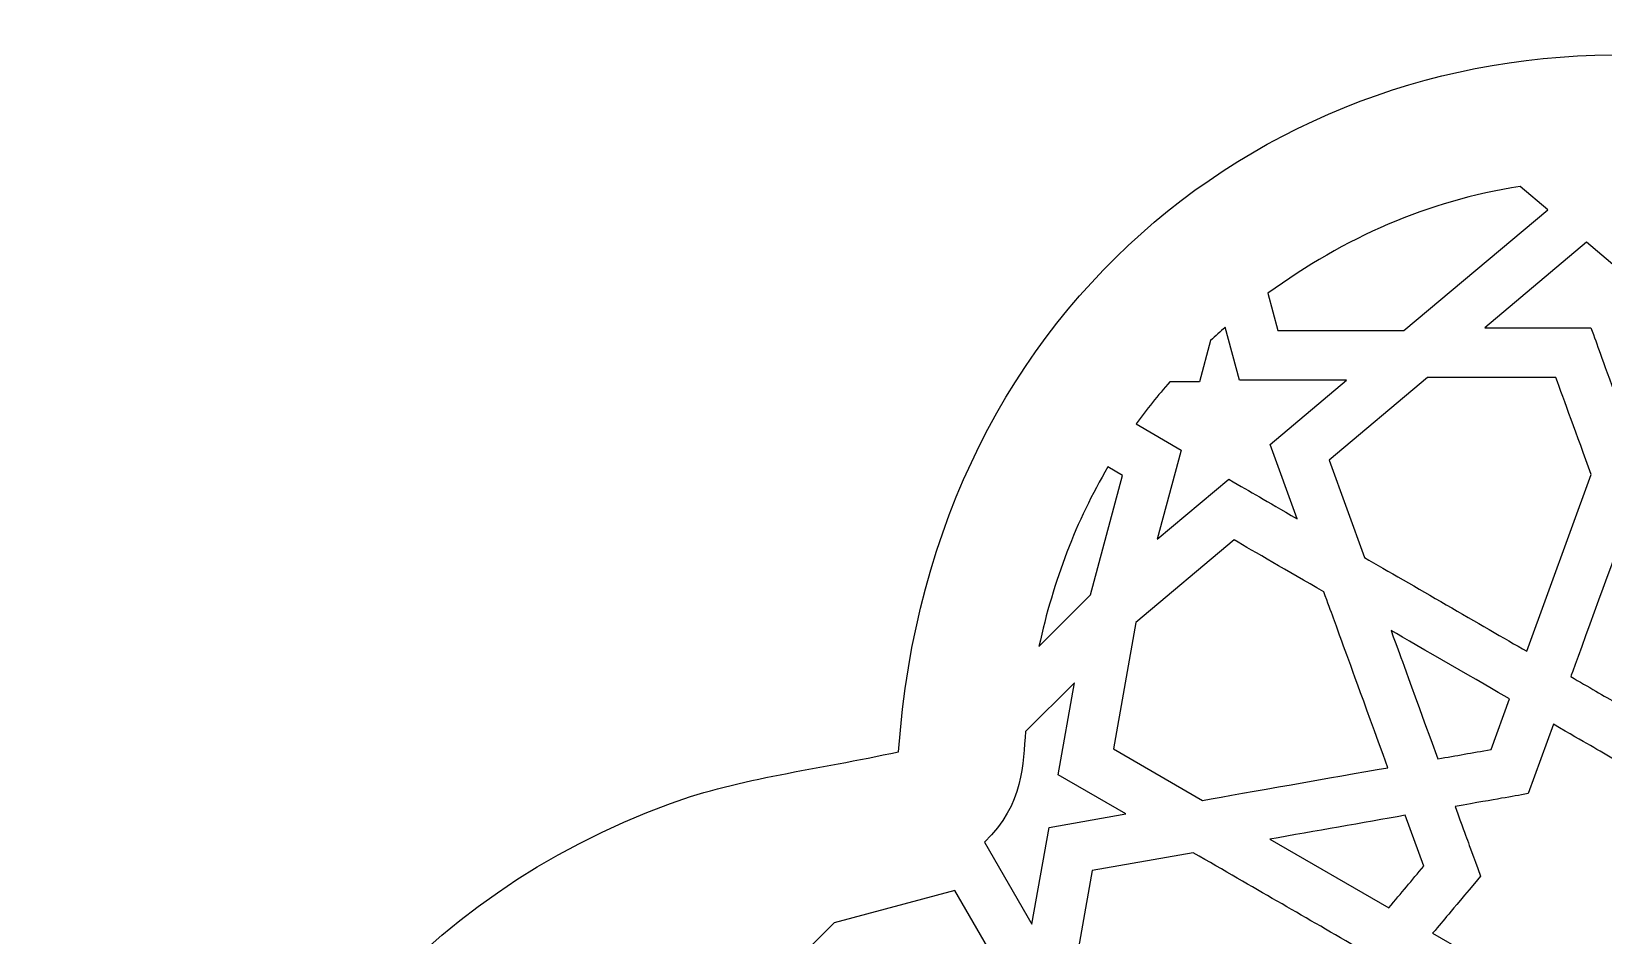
# Model space of a CAD drawing. Header units: millimetres. Extents: x -65 to 65, y -100 to 101.
# Drawn here: x -65.3 to -0.2, y 63.7 to 101.1 of the extents above; entities that cross this region are included whole.
import ezdxf

# ---------------------------------------------------------------- set-up
doc = ezdxf.new("R2010")
doc.units = ezdxf.units.MM
doc.header["$MEASUREMENT"] = 0
doc.layers.add('layer 1', color=7, linetype='Continuous')

msp = doc.modelspace()

# ---------------------------------------------------------------- linework, layer by layer
at = {"layer": 'layer 1', "color": 250}
for points, knots in [([(39.8967, 68.7934), (36.637, 70.0839), (33.0461, 70.5355), (29.5815, 71.3814), (29.5815, 71.3814), (28.5122, 89.2683), (15.016, 99.2279), (2.2687, 100.0944), (2.2687, 100.0944), (-13.0789, 101.1375), (-28.0932, 90.3556), (-29.4087, 71.3282), (-29.4087, 71.3282), (-32.7978, 70.5806), (-35.9516, 70.2455), (-38.8418, 69.1893), (-38.8418, 69.1893), (-59.9696, 61.4687), (-65.2908, 35.4651), (-49.065, 19.8773), (-49.065, 19.8773), (-48.1876, 19.0345), (-47.3957, 17.6022), (-47.3841, 16.4363), (-47.3841, 16.4363), (-47.2725, 5.2645), (-47.2765, -99.8361), (-47.2765, -99.8361), (-47.2765, -99.8361), (-15.7381, -99.8361), (15.7949, -99.8361), (47.5746, -99.8361), (47.5746, -99.8361), (47.5746, 6.0449), (47.3781, 14.1231), (47.3781, 14.1231), (47.3781, 14.1231), (47.3975, 15.9636), (47.8395, 18.4023), (49.0509, 19.5358), (49.0509, 19.5358), (65.2491, 34.6985), (60.5578, 60.6153), (39.8967, 68.7934)], [0, 0, 0, 0, 0.0833333, 0.0833333, 0.0833333, 0.0833333, 0.1666667, 0.1666667, 0.1666667, 0.1666667, 0.25, 0.25, 0.25, 0.25, 0.3333333, 0.3333333, 0.3333333, 0.3333333, 0.4166667, 0.4166667, 0.4166667, 0.4166667, 0.5, 0.5, 0.5, 0.5, 0.5833333, 0.5833333, 0.5833333, 0.5833333, 0.6666667, 0.6666667, 0.6666667, 0.6666667, 0.75, 0.75, 0.75, 0.75, 0.8333333, 0.8333333, 0.8333333, 0.8333333, 1, 1, 1, 1]), ([(-3.6904, 94.7187), (-3.6904, 94.7187), (-2.5467, 93.7588), (-2.5467, 93.7588), (-2.5467, 93.7588), (-2.5467, 93.7588), (-8.4977, 88.7642), (-8.4977, 88.7642), (-8.4977, 88.7642), (-8.4977, 88.7642), (-13.7153, 88.7642), (-13.7153, 88.7642), (-13.7153, 88.7642), (-13.7153, 88.7642), (-14.1266, 90.2988), (-14.1266, 90.2988), (-14.1266, 90.2988), (-10.9446, 92.6179), (-7.535, 94.125), (-3.6904, 94.7187)], [0, 0, 0, 0, 0.1666667, 0.1666667, 0.1666667, 0.1666667, 0.3333333, 0.3333333, 0.3333333, 0.3333333, 0.5, 0.5, 0.5, 0.5, 0.6666667, 0.6666667, 0.6666667, 0.6666667, 1, 1, 1, 1]), ([(0.3309, 91.3434), (0.3309, 91.3434), (1.6016, 92.4102), (1.6016, 92.4102), (1.6016, 92.4102), (1.6016, 92.4102), (5.8145, 88.8757), (5.8145, 88.8757), (5.8145, 88.8757), (5.8145, 88.8757), (1.4605, 88.8743), (1.4605, 88.8743), (1.4605, 88.8743), (1.4605, 88.8743), (0.3493, 85.8189), (0.3493, 85.8189), (0.3493, 85.8189), (-0.3641, 87.7764), (-0.4692, 88.0682), (-0.7613, 88.8743), (-0.7613, 88.8743), (-0.7613, 88.8743), (-5.1509, 88.8757), (-5.1509, 88.8757), (-5.1509, 88.8757), (-5.1509, 88.8757), (-0.9398, 92.4102), (-0.9398, 92.4102), (-0.9398, 92.4102), (-0.9398, 92.4102), (0.3309, 91.3434), (0.3309, 91.3434)], [0, 0, 0, 0, 0.1111111, 0.1111111, 0.1111111, 0.1111111, 0.2222222, 0.2222222, 0.2222222, 0.2222222, 0.3333333, 0.3333333, 0.3333333, 0.3333333, 0.4444444, 0.4444444, 0.4444444, 0.4444444, 0.5555556, 0.5555556, 0.5555556, 0.5555556, 0.6666667, 0.6666667, 0.6666667, 0.6666667, 0.7777778, 0.7777778, 0.7777778, 0.7777778, 1, 1, 1, 1]), ([(-18.179, 86.6391), (-18.179, 86.6391), (-16.9577, 86.6391), (-16.9577, 86.6391), (-16.9577, 86.6391), (-16.9577, 86.6391), (-16.4987, 88.3529), (-16.4987, 88.3529), (-16.4987, 88.3529), (-16.2997, 88.537), (-16.0969, 88.7187), (-15.8902, 88.8979), (-15.8902, 88.8979), (-15.8902, 88.8979), (-15.301, 86.698), (-15.301, 86.698), (-15.301, 86.698), (-15.301, 86.698), (-10.8733, 86.698), (-10.8733, 86.698), (-10.8733, 86.698), (-10.8733, 86.698), (-14.0335, 84.0458), (-14.0335, 84.0458), (-14.0335, 84.0458), (-14.0335, 84.0458), (-12.9127, 80.9671), (-12.9127, 80.9671), (-12.9127, 80.9671), (-14.2924, 81.7633), (-14.769, 82.0388), (-15.7452, 82.6022), (-15.7452, 82.6022), (-15.7452, 82.6022), (-18.7046, 80.1204), (-18.7046, 80.1204), (-18.7046, 80.1204), (-18.7046, 80.1204), (-17.7302, 83.754), (-17.7302, 83.754), (-17.7302, 83.754), (-17.7302, 83.754), (-17.731, 83.7544), (-17.731, 83.7544), (-17.731, 83.7544), (-17.731, 83.7544), (-17.7154, 83.813), (-17.7154, 83.813), (-17.7154, 83.813), (-17.7154, 83.813), (-19.5827, 84.891), (-19.5827, 84.891), (-19.5827, 84.891), (-19.1456, 85.4943), (-18.6771, 86.0764), (-18.179, 86.6391)], [0, 0, 0, 0, 0.0666667, 0.0666667, 0.0666667, 0.0666667, 0.1333333, 0.1333333, 0.1333333, 0.1333333, 0.2, 0.2, 0.2, 0.2, 0.2666667, 0.2666667, 0.2666667, 0.2666667, 0.3333333, 0.3333333, 0.3333333, 0.3333333, 0.4, 0.4, 0.4, 0.4, 0.4666667, 0.4666667, 0.4666667, 0.4666667, 0.5333333, 0.5333333, 0.5333333, 0.5333333, 0.6, 0.6, 0.6, 0.6, 0.6666667, 0.6666667, 0.6666667, 0.6666667, 0.7333333, 0.7333333, 0.7333333, 0.7333333, 0.8, 0.8, 0.8, 0.8, 0.8666667, 0.8666667, 0.8666667, 0.8666667, 1, 1, 1, 1]), ([(-3.4117, 75.4842), (-3.4117, 75.4842), (-3.4121, 75.4842), (-3.4121, 75.4842), (-3.4121, 75.4842), (-3.4121, 75.4842), (-3.4124, 75.4832), (-3.4124, 75.4832), (-3.4124, 75.4832), (-5.2617, 76.5503), (-8.2151, 78.2564), (-10.1293, 79.362), (-10.1293, 79.362), (-10.1293, 79.362), (-11.5972, 83.3932), (-11.5972, 83.3932), (-11.5972, 83.3932), (-11.5972, 83.3932), (-7.5251, 86.8105), (-7.5251, 86.8105), (-7.5251, 86.8105), (-7.5251, 86.8105), (-2.2098, 86.8084), (-2.2098, 86.8084), (-2.2098, 86.8084), (-1.8732, 85.8831), (-1.3529, 84.4547), (-0.7493, 82.7998), (-0.7493, 82.7998), (-0.7493, 82.7998), (-3.4117, 75.4842), (-3.4117, 75.4842)], [0, 0, 0, 0, 0.1111111, 0.1111111, 0.1111111, 0.1111111, 0.2222222, 0.2222222, 0.2222222, 0.2222222, 0.3333333, 0.3333333, 0.3333333, 0.3333333, 0.4444444, 0.4444444, 0.4444444, 0.4444444, 0.5555556, 0.5555556, 0.5555556, 0.5555556, 0.6666667, 0.6666667, 0.6666667, 0.6666667, 0.7777778, 0.7777778, 0.7777778, 0.7777778, 1, 1, 1, 1]), ([(-20.7486, 83.1113), (-20.7486, 83.1113), (-20.138, 82.7585), (-20.138, 82.7585), (-20.138, 82.7585), (-20.138, 82.7585), (-21.4619, 77.8221), (-21.4619, 77.8221), (-21.4619, 77.8221), (-21.4619, 77.8221), (-23.6004, 75.6821), (-23.6004, 75.6821), (-23.6004, 75.6821), (-23.0071, 78.4176), (-22.0592, 80.8888), (-20.7486, 83.1113)], [0, 0, 0, 0, 0.2, 0.2, 0.2, 0.2, 0.4, 0.4, 0.4, 0.4, 0.6, 0.6, 0.6, 0.6, 1, 1, 1, 1]), ([(-15.5257, 80.0901), (-14.6695, 79.5955), (-13.3463, 78.8321), (-11.8135, 77.948), (-11.8135, 77.948), (-11.1245, 76.055), (-11.3594, 76.701), (-9.1634, 70.6674), (-9.1634, 70.6674), (-11.454, 70.2628), (-14.9765, 69.6422), (-16.8363, 69.3145), (-16.8363, 69.3145), (-16.8363, 69.3145), (-16.8367, 69.3145), (-16.8367, 69.3145), (-16.8367, 69.3145), (-16.8367, 69.3145), (-16.837, 69.3145), (-16.837, 69.3145), (-16.837, 69.3145), (-16.837, 69.3145), (-20.5204, 71.4407), (-20.5204, 71.4407), (-20.5204, 71.4407), (-20.5204, 71.4407), (-19.5979, 76.6745), (-19.5979, 76.6745), (-19.5979, 76.6745), (-19.5979, 76.6745), (-15.5257, 80.0901), (-15.5257, 80.0901)], [0, 0, 0, 0, 0.1111111, 0.1111111, 0.1111111, 0.1111111, 0.2222222, 0.2222222, 0.2222222, 0.2222222, 0.3333333, 0.3333333, 0.3333333, 0.3333333, 0.4444444, 0.4444444, 0.4444444, 0.4444444, 0.5555556, 0.5555556, 0.5555556, 0.5555556, 0.6666667, 0.6666667, 0.6666667, 0.6666667, 0.7777778, 0.7777778, 0.7777778, 0.7777778, 1, 1, 1, 1]), ([(2.2902, 74.4474), (2.2902, 74.4474), (0.3348, 73.3192), (0.3348, 73.3192), (0.3348, 73.3192), (-0.2145, 73.636), (-0.8692, 74.0142), (-1.5952, 74.434), (-1.5952, 74.434), (-1.591, 74.4456), (0.3457, 79.7669), (0.35, 79.7789), (0.35, 79.7789), (0.8802, 78.3213), (1.6193, 76.2907), (2.2902, 74.4474)], [0, 0, 0, 0, 0.2, 0.2, 0.2, 0.2, 0.4, 0.4, 0.4, 0.4, 0.6, 0.6, 0.6, 0.6, 1, 1, 1, 1]), ([(-4.1293, 73.5115), (-4.1293, 73.5115), (-4.8898, 71.4206), (-4.8898, 71.4206), (-4.8898, 71.4206), (-5.7129, 71.2749), (-6.2964, 71.1722), (-7.0968, 71.0318), (-7.0968, 71.0318), (-7.0968, 71.0318), (-7.0972, 71.0325), (-7.0972, 71.0325), (-7.0972, 71.0325), (-7.0972, 71.0325), (-7.0975, 71.0325), (-7.0975, 71.0325), (-7.0975, 71.0325), (-8.7813, 75.6585), (-8.4928, 74.8658), (-9.0297, 76.3408), (-9.0297, 76.3408), (-7.9706, 75.7291), (-5.1707, 74.1123), (-4.1293, 73.5115)], [0, 0, 0, 0, 0.1428571, 0.1428571, 0.1428571, 0.1428571, 0.2857143, 0.2857143, 0.2857143, 0.2857143, 0.4285714, 0.4285714, 0.4285714, 0.4285714, 0.5714286, 0.5714286, 0.5714286, 0.5714286, 0.7142857, 0.7142857, 0.7142857, 0.7142857, 1, 1, 1, 1]), ([(-24.1518, 72.1632), (-24.1518, 72.1632), (-22.1354, 74.1807), (-22.1354, 74.1807), (-22.1354, 74.1807), (-22.1354, 74.1807), (-22.806, 70.3746), (-22.806, 70.3746), (-22.806, 70.3746), (-22.806, 70.3746), (-20.0021, 68.7564), (-20.0021, 68.7564), (-20.0021, 68.7564), (-20.0021, 68.7564), (-23.1845, 68.1948), (-23.1845, 68.1948), (-23.1845, 68.1948), (-23.1845, 68.1948), (-23.8912, 64.1943), (-23.8912, 64.1943), (-23.8912, 64.1943), (-23.8912, 64.1943), (-25.8507, 67.5884), (-25.8507, 67.5884), (-25.8507, 67.5884), (-24.2062, 69.1536), (-24.2848, 70.8628), (-24.1518, 72.1632)], [0, 0, 0, 0, 0.125, 0.125, 0.125, 0.125, 0.25, 0.25, 0.25, 0.25, 0.375, 0.375, 0.375, 0.375, 0.5, 0.5, 0.5, 0.5, 0.625, 0.625, 0.625, 0.625, 0.75, 0.75, 0.75, 0.75, 1, 1, 1, 1]), ([(-5.3319, 66.1762), (-5.3319, 66.1762), (-5.3319, 66.1762), (-5.3319, 66.1762), (-5.3319, 66.1762), (-6.0032, 68.023), (-5.7503, 67.3266), (-6.3803, 69.0601), (-6.3803, 69.0601), (-4.5191, 69.3875), (-4.1278, 69.4574), (-3.3553, 69.5942), (-3.3553, 69.5942), (-3.3553, 69.5942), (-2.3124, 72.462), (-2.3124, 72.462), (-2.3124, 72.462), (-0.9045, 71.6485), (-0.5292, 71.4322), (0.3348, 70.9337), (0.3348, 70.9337), (0.3348, 70.9337), (3.0074, 72.4757), (3.0074, 72.4757), (3.0074, 72.4757), (3.3436, 71.5508), (4.0845, 69.5099), (4.0975, 69.4743), (4.0975, 69.4743), (4.9181, 69.4743), (4.3244, 69.5463), (7.0799, 69.0608), (7.0799, 69.0608), (6.537, 67.5711), (6.3518, 67.0613), (6.0297, 66.1758), (6.0297, 66.1758), (6.0297, 66.1758), (8.0003, 63.8267), (8.0003, 63.8267), (8.0003, 63.8267), (8.0003, 63.8267), (8, 63.8267), (8, 63.8267), (8, 63.8267), (8, 63.8267), (8.0003, 63.8263), (8.0003, 63.8263), (8.0003, 63.8263), (8.0003, 63.8263), (5.3449, 62.2917), (5.3449, 62.2917), (5.3449, 62.2917), (5.3449, 62.2917), (5.3449, 59.2219), (5.3449, 59.2219), (5.3449, 59.2219), (5.3449, 59.2219), (2.3245, 59.757), (2.3245, 59.757), (2.3245, 59.757), (2.3245, 59.757), (0.3486, 57.4047), (0.3486, 57.4047), (0.3486, 57.4047), (0.3486, 57.4047), (-1.6224, 59.7567), (-1.6224, 59.7567), (-1.6224, 59.7567), (-1.6224, 59.7567), (-4.6443, 59.2236), (-4.6443, 59.2236), (-4.6443, 59.2236), (-4.6443, 59.2236), (-4.6443, 62.2738), (-4.6443, 62.2738), (-4.6443, 62.2738), (-4.6443, 62.2738), (-7.3113, 63.8143), (-7.3113, 63.8143), (-7.3113, 63.8143), (-6.7444, 64.4917), (-6.7574, 64.4754), (-5.3319, 66.1762), (-5.3319, 66.1762), (-5.3319, 66.1762), (-5.3319, 66.1762), (-5.3319, 66.1762)], [0, 0, 0, 0, 0.0434783, 0.0434783, 0.0434783, 0.0434783, 0.0869565, 0.0869565, 0.0869565, 0.0869565, 0.1304348, 0.1304348, 0.1304348, 0.1304348, 0.173913, 0.173913, 0.173913, 0.173913, 0.2173913, 0.2173913, 0.2173913, 0.2173913, 0.2608696, 0.2608696, 0.2608696, 0.2608696, 0.3043478, 0.3043478, 0.3043478, 0.3043478, 0.3478261, 0.3478261, 0.3478261, 0.3478261, 0.3913043, 0.3913043, 0.3913043, 0.3913043, 0.4347826, 0.4347826, 0.4347826, 0.4347826, 0.4782609, 0.4782609, 0.4782609, 0.4782609, 0.5217391, 0.5217391, 0.5217391, 0.5217391, 0.5652174, 0.5652174, 0.5652174, 0.5652174, 0.6086957, 0.6086957, 0.6086957, 0.6086957, 0.6521739, 0.6521739, 0.6521739, 0.6521739, 0.6956522, 0.6956522, 0.6956522, 0.6956522, 0.7391304, 0.7391304, 0.7391304, 0.7391304, 0.7826087, 0.7826087, 0.7826087, 0.7826087, 0.826087, 0.826087, 0.826087, 0.826087, 0.8695652, 0.8695652, 0.8695652, 0.8695652, 0.9130435, 0.9130435, 0.9130435, 0.9130435, 1, 1, 1, 1]), ([(-8.4462, 68.6961), (-8.4462, 68.6961), (-7.6807, 66.5903), (-7.6807, 66.5903), (-7.6807, 66.5903), (-8.1837, 65.9906), (-8.5958, 65.4992), (-9.1278, 64.8635), (-9.1278, 64.8635), (-9.1278, 64.8635), (-14.0525, 67.7069), (-14.0525, 67.7069), (-14.0525, 67.7069), (-12.1634, 68.0399), (-10.2037, 68.3853), (-8.4462, 68.6961)], [0, 0, 0, 0, 0.2, 0.2, 0.2, 0.2, 0.4, 0.4, 0.4, 0.4, 0.6, 0.6, 0.6, 0.6, 1, 1, 1, 1]), ([(-10.4757, 63.2559), (-10.8239, 62.8414), (-15.2097, 57.6189), (-15.4651, 57.3148), (-15.4651, 57.3148), (-15.4651, 57.3148), (-19.6663, 56.5736), (-19.6663, 56.5736), (-19.6663, 56.5736), (-19.6663, 56.5736), (-22.3262, 61.1766), (-22.3262, 61.1766), (-22.3262, 61.1766), (-22.3262, 61.1766), (-21.4016, 66.4108), (-21.4016, 66.4108), (-21.4016, 66.4108), (-21.4016, 66.4108), (-17.2184, 67.1495), (-17.2184, 67.1495), (-17.2184, 67.1495), (-14.6177, 65.6477), (-12.8005, 64.5982), (-10.4757, 63.2559)], [0, 0, 0, 0, 0.1428571, 0.1428571, 0.1428571, 0.1428571, 0.2857143, 0.2857143, 0.2857143, 0.2857143, 0.4285714, 0.4285714, 0.4285714, 0.4285714, 0.5714286, 0.5714286, 0.5714286, 0.5714286, 0.7142857, 0.7142857, 0.7142857, 0.7142857, 1, 1, 1, 1]), ([(-32.073, 64.2444), (-32.073, 64.2444), (-27.0789, 65.5835), (-27.0789, 65.5835), (-27.0789, 65.5835), (-27.0789, 65.5835), (-24.453, 61.0355), (-24.453, 61.0355), (-24.453, 61.0355), (-24.453, 61.0355), (-25.8018, 53.3823), (-25.8018, 53.3823), (-25.8018, 53.3823), (-25.8018, 53.3823), (-33.1039, 56.0409), (-33.1039, 56.0409), (-33.1039, 56.0409), (-33.1039, 56.0409), (-35.7296, 60.5889), (-35.7296, 60.5889), (-35.7296, 60.5889), (-35.7296, 60.5889), (-32.073, 64.2444), (-32.073, 64.2444)], [0, 0, 0, 0, 0.1428571, 0.1428571, 0.1428571, 0.1428571, 0.2857143, 0.2857143, 0.2857143, 0.2857143, 0.4285714, 0.4285714, 0.4285714, 0.4285714, 0.5714286, 0.5714286, 0.5714286, 0.5714286, 0.7142857, 0.7142857, 0.7142857, 0.7142857, 1, 1, 1, 1])]:
    msp.add_open_spline(points, degree=3, knots=knots, dxfattribs=at)

doc.saveas('drawing.dxf')
